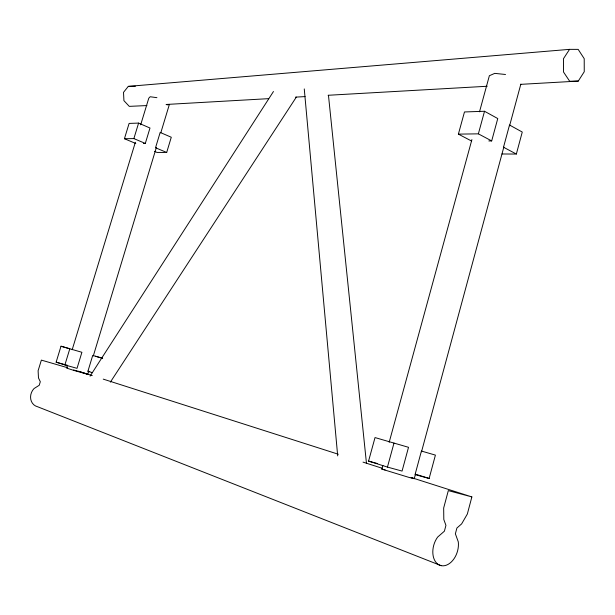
<?xml version="1.0" encoding="UTF-8"?>
<svg xmlns="http://www.w3.org/2000/svg" width="615" height="615" viewBox="0 0 615 615"><rect width="100%" height="100%" fill="white"/><g stroke="black" fill="none" stroke-linecap="round" stroke-linejoin="round"><path stroke-width="0.92" d="M471.866 496.912L467.339 514.04L461.627 523.895L456.899 528.031L455.377 533.797L458.298 541.892A18.027 12.239 -73.3 0 1 449.719 563.325A18.027 12.239 -73.3 0 1 434.367 559.742A18.027 12.239 -73.3 0 1 437.642 537.08L444.399 531.176L445.944 525.371L443.807 519.498L443.669 508.013L448.32 490.609L471.866 496.912L411.497 477.624M429.139 478.455L435.412 455.115L421.421 451.049L415.056 474.619L429.139 478.455L416.393 474.442M516.346 154.05L522.266 132.048L509.512 125.022L503.516 147.223L516.346 154.05L501.986 153.981M382.861 465.417L381.846 469.114L409.467 477.548L414.249 478.67L415.502 474.034M421.506 451.81L503.831 147.1M509.581 125.798L520.844 84.117M387.442 467.085L368.562 461.104L375.027 437.573L408.521 447.305L402.064 471.075L387.442 467.085L393.992 443.084M484.528 111.269L464.479 111.953L458.39 134.124L478.37 133.847L484.528 111.269L497.758 118.557L491.685 140.927L488.825 140.95M389.187 442.277L471.913 139.59M479.508 111.815L489.371 75.714L494.76 73.37L505.53 74.492M166.688 152.466L171.278 137.245L160.169 132.433L155.534 147.746L166.688 152.466L157.017 152.42L154.457 151.344M67.435 365.333L66.597 368.085L74.038 370.468L87.761 374.297L88.591 371.545M93.311 355.931L156.341 147.523M160.784 132.832L169.394 104.365M64.89 364.933L69.81 348.782L61.008 346.222L56.134 362.166L64.89 364.933L77.029 368.347L81.903 352.295L61.008 346.222M138.598 123.092L129.104 123.415L124.43 138.721L133.87 138.59L138.598 123.092L149.991 128.028L145.309 143.426L143.41 143.441M72.186 349.727L135.362 142.273M140.674 124.83L148.776 98.216L150.168 96.747L156.917 97.677M520.759 84.347L578.269 81.088L584.25 71.74L584.212 58.663L578.162 49.377L569.552 49.354L128.304 86.377L123.515 92.342L123.922 100.652L129.273 106.364L146.924 105.565M90.059 376.18L273.46 91.504M569.552 49.354L563.448 58.748L563.517 72.017L569.69 81.257L578.269 81.088M110.369 382.13L296.315 97.132M166.096 104.473L268.663 98.654M295.5 97.132L305.086 96.586M328.087 95.279L487.211 86.254M128.304 86.377L135.431 86.246M166.481 104.635L168.156 104.865M381.846 469.114L385.159 469.906M368.562 461.104L377.648 463.587M56.134 362.166L67.319 365.302M87.983 371.106L89.79 371.614M92.434 372.667L87.883 371.391L92.711 355.432L102.682 358.33L95.425 356.216M73.562 369.976L79.389 371.644M80.219 371.883L87.761 374.297M67.565 367.724L41.374 360.113L38.107 370.737L38.484 377.933L40.306 381.738L39.222 385.282L34.025 388.565A11.155 9.794 -64.5 0 0 30.75 399.227A11.155 9.794 -64.5 0 0 37.415 406.684L441.101 565.646M78.543 371.237L92.258 375.619M103.235 379.124L338.319 454.239M363.019 462.134L382.223 468.269M411.089 477.548L414.249 478.67M124.43 138.721L135.784 143.495M133.87 138.59L145.309 143.426M458.39 134.124L471.651 141.073M478.37 133.847L491.685 140.927M328.464 95.317L366.455 463.241M304.264 88.921L337.689 455.876"/></g></svg>
